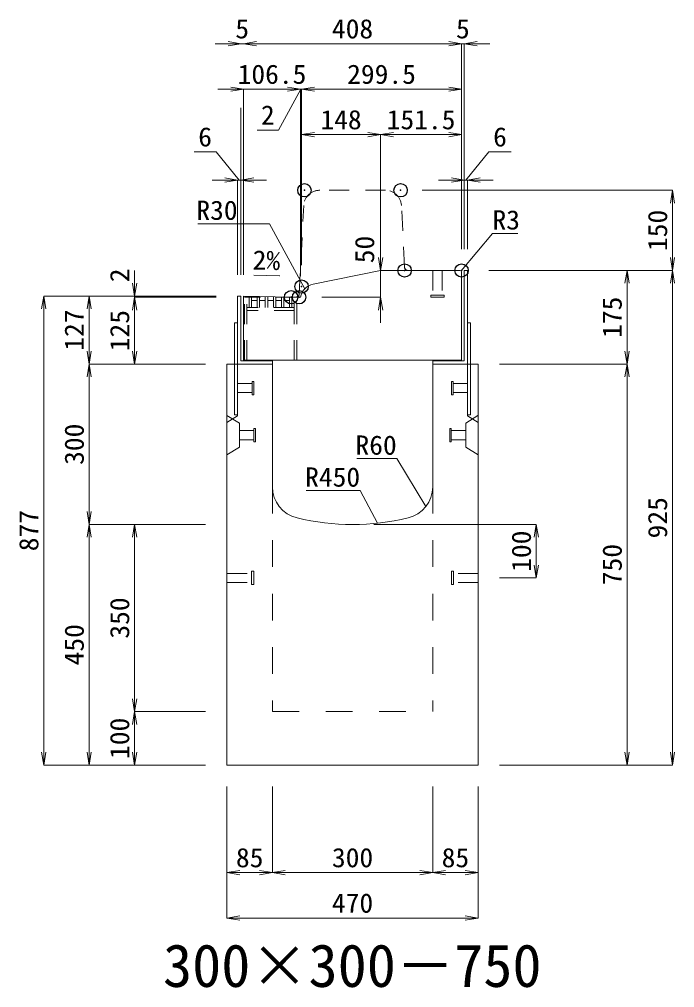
# Model space of a CAD drawing. Units: millimetres at full size. Extents: x -1809 to 57027, y -20349 to 17321.
# Drawn here: x 3276 to 4503, y -5812 to -4001 of the extents above; entities that cross this region are included whole.
import ezdxf
from ezdxf.enums import TextEntityAlignment as Align

# ---------------------------------------------------------------- set-up
doc = ezdxf.new("R2010")
doc.units = ezdxf.units.MM
doc.header["$LTSCALE"] = 50
doc.header["$PDMODE"] = 32
doc.header["$PDSIZE"] = 25
doc.linetypes.add('USER1', pattern=[2, 1, -1])
doc.linetypes.add('USER2', pattern=[1.35, 0.75, -0.6])
for name, color, linetype, lineweight in [('インサート', 3, 'USER2', 9), ('グレーチング', 7, 'USER2', 5), ('受枠', 3, 'Continuous', 5), ('寸法線', 7, 'Continuous', 13), ('引出線', 4, 'Continuous', 13), ('本体', 2, 'Continuous', 13)]:
    doc.layers.add(name, color=color, linetype=linetype, lineweight=lineweight)
doc.layers.add('作業エリア', color=11, linetype='Continuous')
doc.layers.add('文字', color=7, linetype='Continuous')
doc.styles.add('ＭＳ 明朝', font='')
doc.styles.get('ＭＳ 明朝').set_extended_font_data('MS Mincho')

# ---------------------------------------------------------------- blocks, each defined once
blk = doc.blocks.new('open_arrow')
at = {"color": 0, "linetype": 'Continuous', "lineweight": -2}
blk.add_lwpolyline([(7.5, 1.25), (0, 0), (7.5, -1.25)], dxfattribs=at)

msp = doc.modelspace()

# ---------------------------------------------------------------- linework, layer by layer
at = {"layer": 'インサート'}
for p, q in [((4050.5, -4471.05), (4050.5, -4517.05)), ((4050.5, -4471.05), (4067.5, -4471.05)), ((4067.5, -4471.05), (4067.5, -4517.05)), ((4046.5, -4521.05), (4046.5, -4517.05)), ((4046.5, -4517.05), (4071.5, -4517.05)), ((4046.5, -4521.05), (4071.5, -4521.05)), ((4071.5, -4517.05), (4071.5, -4521.05)), ((3685, -4682.55), (3712, -4682.55)), ((3685, -4682.55), (3685, -4699.55)), ((3715, -4678.55), (3712, -4678.55)), ((3712, -4678.55), (3712, -4703.55)), ((3715, -4703.55), (3715, -4678.55)), ((4085, -4678.55), (4088, -4678.55)), ((4085, -4703.55), (4085, -4678.55)), ((4088, -4678.55), (4088, -4703.55)), ((4115, -4682.55), (4088, -4682.55)), ((4115, -4682.55), (4115, -4699.55)), ((3685, -4699.55), (3712, -4699.55)), ((3712, -4703.55), (3715, -4703.55)), ((4088, -4703.55), (4085, -4703.55)), ((4115, -4699.55), (4088, -4699.55)), ((3688.2, -4770.55), (3715.2, -4770.55)), ((3688.2, -4770.55), (3688.2, -4787.55)), ((3718.2, -4766.55), (3715.2, -4766.55)), ((3715.2, -4766.55), (3715.2, -4791.55)), ((3718.2, -4791.55), (3718.2, -4766.55)), ((4081.8, -4766.55), (4084.8, -4766.55)), ((4081.8, -4791.55), (4081.8, -4766.55)), ((4084.8, -4766.55), (4084.8, -4791.55)), ((4111.8, -4770.55), (4084.8, -4770.55)), ((4111.8, -4770.55), (4111.8, -4787.55)), ((3688.2, -4787.55), (3715.2, -4787.55)), ((3715.2, -4791.55), (3718.2, -4791.55)), ((4084.8, -4791.55), (4081.8, -4791.55)), ((4111.8, -4787.55), (4084.8, -4787.55)), ((3711, -5058.55), (3711, -5033.55)), ((3711, -5033.55), (3715, -5033.55)), ((3715, -5058.55), (3715, -5033.55)), ((4085, -5033.55), (4089, -5033.55)), ((4085, -5033.55), (4085, -5058.55)), ((4089, -5033.55), (4089, -5058.55)), ((3665, -5037.55), (3711, -5037.55)), ((3665, -5054.55), (3665, -5037.55)), ((4135, -5037.55), (4089, -5037.55)), ((4135, -5037.55), (4135, -5054.55)), ((3665, -5054.55), (3711, -5054.55)), ((3715, -5058.55), (3711, -5058.55)), ((4089, -5058.55), (4085, -5058.55)), ((4135, -5054.55), (4089, -5054.55))]:
    msp.add_line(p, q, dxfattribs=at)
at = {"layer": 'グレーチング'}
for p, q in [((3697.5, -4639.05), (3697.5, -4521.05)), ((3795.5, -4521.05), (3697.5, -4521.05)), ((3702, -4639.05), (3702, -4521.05)), ((3706.5, -4540.05), (3706.5, -4521.05)), ((3711, -4540.05), (3711, -4521.05)), ((3721.6, -4527.05), (3711, -4527.05)), ((3721.6, -4540.05), (3721.6, -4521.05)), ((3726.1, -4540.05), (3726.1, -4521.05)), ((3736.7, -4527.05), (3726.1, -4527.05)), ((3736.7, -4540.05), (3736.7, -4521.05)), ((3741.2, -4540.05), (3741.2, -4521.05)), ((3751.8, -4527.05), (3741.2, -4527.05)), ((3751.8, -4540.05), (3751.8, -4521.05)), ((3756.3, -4540.05), (3756.3, -4521.05)), ((3766.9, -4527.05), (3756.3, -4527.05)), ((3766.9, -4540.05), (3766.9, -4521.05)), ((3771.4, -4540.05), (3771.4, -4521.05)), ((3782, -4527.05), (3771.4, -4527.05)), ((3782, -4540.05), (3782, -4521.05)), ((3786.5, -4540.05), (3786.5, -4521.05)), ((3791, -4639.05), (3791, -4521.05)), ((3795.5, -4639.05), (3795.5, -4521.05)), ((3791, -4540.05), (3702, -4540.05)), ((3791, -4546.05), (3702, -4546.05))]:
    msp.add_line(p, q, dxfattribs=at)
at = {"layer": '作業エリア'}
for p in [(3810, -4321.05), (3990, -4321.05), (3997.5, -4471.05), (4104, -4471.05), (3804.5, -4501.05), (3785, -4521.05), (3800, -4521.05)]:
    msp.add_point(p, dxfattribs=at)
at = {"layer": '受枠'}
for p, q in [((4109, -4471.05), (4109, -4640.05)), ((4115, -4471.05), (4109, -4471.05)), ((4115, -4471.05), (4115, -4741.05)), ((3685, -4519.05), (3685, -4741.05)), ((3685, -4519.05), (3691, -4519.05)), ((3691, -4519.05), (3691, -4640.05)), ((3679, -4569.05), (3679, -4741.05)), ((3679, -4569.05), (3685, -4569.05)), ((4121, -4569.05), (4115, -4569.05)), ((4121, -4569.05), (4121, -4741.05)), ((3685, -4646.05), (3750, -4646.05)), ((3691, -4640.05), (3750, -4640.05)), ((3750, -4640.05), (3750, -4646.05)), ((4050, -4640.05), (4050, -4646.05)), ((4109, -4640.05), (4050, -4640.05)), ((4115, -4646.05), (4050, -4646.05)), ((3679, -4741.05), (3685, -4741.05)), ((4121, -4741.05), (4115, -4741.05))]:
    msp.add_line(p, q, dxfattribs=at)
at = {"layer": '寸法線'}
for p, q in [((3744, -4046.93), (3643, -4046.93)), ((4104, -4046.93), (3696, -4046.93)), ((4056, -4046.93), (4157, -4046.93)), ((4104, -4431.03), (4104, -4046.93)), ((4104, -4431.03), (4104, -4046.93)), ((4109, -4431.03), (4109, -4046.93)), ((3802.57, -4131.93), (3648, -4131.93)), ((3696, -4479.25), (3696, -4131.93)), ((3852.5, -4131.93), (3754.57, -4131.93)), ((3803.53, -4131.93), (3761.69, -4208.3)), ((3802.57, -4481.03), (3802.57, -4131.93)), ((4104, -4131.93), (3804.5, -4131.93)), ((3804.5, -4461.03), (3804.5, -4131.93)), ((4104, -4431.03), (4104, -4131.93)), ((3691, -4479.03), (3691, -4166.91)), ((3696, -4479.25), (3696, -4176.93)), ((3696, -4479.25), (3696, -4176.93)), ((3802.57, -4481.03), (3802.57, -4178.69)), ((3804.5, -4461.03), (3804.5, -4176.93)), ((3761.69, -4208.3), (3721.28, -4208.3)), ((3804.5, -4216.93), (3952.5, -4216.93)), ((3804.5, -4461.03), (3804.5, -4216.93)), ((3952.5, -4431.03), (3952.5, -4216.93)), ((3952.5, -4216.93), (4104, -4216.93)), ((3952.5, -4431.03), (3952.5, -4216.93)), ((4104, -4431.03), (4104, -4216.93)), ((3644.67, -4249.13), (3603.44, -4249.13)), ((3688, -4301.93), (3644.67, -4249.13)), ((4112, -4301.93), (4155.33, -4249.13)), ((4155.33, -4249.13), (4196.56, -4249.13)), ((3739, -4301.93), (3637, -4301.93)), ((3685, -4479.03), (3685, -4301.93)), ((3691, -4479.03), (3691, -4301.93)), ((4061, -4301.93), (4163, -4301.93)), ((4109, -4431.03), (4109, -4301.93)), ((4115, -4431.03), (4115, -4301.93)), ((4030.02, -4321.05), (4498.78, -4321.05)), ((4498.78, -4321.05), (4498.78, -4471.05)), ((3952.5, -4423.05), (3952.5, -4569.05)), ((3492.06, -4471.05), (3492.06, -4569.05)), ((4155.02, -4471.05), (4413.78, -4471.05)), ((4155.02, -4471.05), (4498.78, -4471.05)), ((4155.02, -4471.05), (4498.78, -4471.05)), ((4413.78, -4471.05), (4413.78, -4646.05)), ((4498.78, -4471.05), (4498.78, -5396.05)), ((3322.06, -5396.05), (3322.06, -4519.05)), ((3644.98, -4519.05), (3322.06, -4519.05)), ((3407.06, -4519.05), (3407.06, -4646.05)), ((3644.98, -4519.05), (3407.06, -4519.05)), ((3644.98, -4519.05), (3492.06, -4519.05)), ((3644.98, -4521.05), (3492.06, -4521.05)), ((3492.06, -4521.05), (3492.06, -4646.05)), ((3644.98, -4521.05), (3492.06, -4521.05)), ((3842.59, -4521.05), (3952.5, -4521.05)), ((3624.98, -4646.05), (3407.06, -4646.05)), ((3407.06, -4646.05), (3407.06, -4946.05)), ((3624.98, -4646.05), (3407.06, -4646.05)), ((3624.98, -4646.05), (3492.06, -4646.05)), ((4175.02, -4646.05), (4413.78, -4646.05)), ((4175.02, -4646.05), (4413.78, -4646.05)), ((4413.78, -4646.05), (4413.78, -5396.05)), ((3624.98, -4946.05), (3407.06, -4946.05)), ((3407.06, -5396.05), (3407.06, -4946.05)), ((3624.98, -4946.05), (3407.06, -4946.05)), ((3492.06, -4946.05), (3492.06, -5296.05)), ((3624.98, -4946.05), (3492.06, -4946.05)), ((3940.02, -4946.05), (4243.78, -4946.05)), ((4243.78, -4946.05), (4243.78, -5046.05)), ((4175.02, -5046.05), (4243.78, -5046.05)), ((3624.98, -5296.05), (3492.06, -5296.05)), ((3492.06, -5296.05), (3492.06, -5396.05)), ((3624.98, -5296.05), (3492.06, -5296.05)), ((3624.98, -5396.05), (3322.06, -5396.05)), ((3624.98, -5396.05), (3407.06, -5396.05)), ((3624.98, -5396.05), (3492.06, -5396.05)), ((4175.02, -5396.05), (4413.78, -5396.05)), ((4175.02, -5396.05), (4498.78, -5396.05)), ((3665, -5436.07), (3665, -5597.21)), ((3665, -5436.07), (3665, -5682.21)), ((3750, -5436.07), (3750, -5597.21)), ((3750, -5436.07), (3750, -5597.21)), ((4050, -5436.07), (4050, -5597.21)), ((4050, -5436.07), (4050, -5597.21)), ((4135, -5436.07), (4135, -5597.21)), ((4135, -5436.07), (4135, -5682.21)), ((3665, -5597.21), (3750, -5597.21)), ((3750, -5597.21), (4050, -5597.21)), ((4050, -5597.21), (4135, -5597.21)), ((3665, -5682.21), (4135, -5682.21))]:
    msp.add_line(p, q, dxfattribs=at)
at = {"layer": '引出線'}
for points in [[(3810.6, -4505.19), (3744.87, -4383.51), (3684.87, -4383.51), (3610.2, -4383.51)], [(4103.12, -4471.93), (4161.85, -4401.57), (4209.57, -4401.57)], [(3764, -4481.04), (3715.26, -4480.06), (3764, -4481.04)], [(4037.07, -4912.74), (3982.66, -4822.84), (3907.98, -4822.84)], [(3946.44, -4943.65), (3914.22, -4882.51), (3813.21, -4882.51)]]:
    msp.add_lwpolyline(points, dxfattribs=at)
at = {"layer": '本体', "linetype": 'USER2', "lineweight": 9}
for p, q in [((3961.46, -4321.05), (3838.54, -4321.05)), ((3800.33, -4514.4), (3808.57, -4349.56)), ((3997.17, -4464.4), (3991.43, -4349.56)), ((3685, -4743.05), (3685, -4646.05)), ((4115, -4743.05), (4115, -4646.05)), ((3665, -4755.55), (3685, -4743.05)), ((4135, -4755.55), (4115, -4743.05))]:
    msp.add_line(p, q, dxfattribs=at)
at = {"layer": '本体'}
for p, q in [((3952.5, -4471.05), (3826.19, -4496.66)), ((4101, -4471.05), (3952.5, -4471.05)), ((4104, -4474.05), (4104, -4639.05)), ((3696, -4639.05), (3696, -4519.27)), ((3696, -4519.27), (3785, -4521.05)), ((3785, -4521.05), (3802.57, -4521.05)), ((3665, -4646.05), (3665, -5396.05)), ((3665, -4646.05), (3750, -4646.05)), ((4104, -4639.05), (3696, -4639.05)), ((3750, -4646.05), (3750, -4875.53)), ((4050, -4646.05), (4050, -4875.53)), ((4050, -4646.05), (4135, -4646.05)), ((4135, -4646.05), (4135, -5396.05)), ((3665, -5396.05), (4135, -5396.05))]:
    msp.add_line(p, q, dxfattribs=at)
at = {"layer": '本体', "lineweight": 9}
for p, q in [((3665, -4742.05), (3688.2, -4756.55)), ((4134.58, -4742.31), (4111.8, -4756.55)), ((3688.2, -4756.55), (3688.2, -4801.55)), ((4111.8, -4756.55), (4111.8, -4801.55)), ((3688.2, -4801.55), (3665, -4816.05)), ((4111.8, -4801.55), (4135, -4816.05))]:
    msp.add_line(p, q, dxfattribs=at)
at = {"layer": '本体', "linetype": 'USER1', "lineweight": 15}
for p, q in [((3750, -4875.53), (3750, -5296.05)), ((4050, -4875.53), (4050, -5296.05)), ((3750, -5296.05), (4050, -5296.05))]:
    msp.add_line(p, q, dxfattribs=at)
at = {"layer": '本体', "linetype": 'USER2', "lineweight": 9}
for centre, radius, start, end in [((3838.54, -4351.05), 30, 90, 177.13759), ((3961.46, -4351.05), 30, 2.86241, 90), ((4004.16, -4464.05), 7, 182.86241, 270), ((3793.34, -4514.05), 7, 270, 357.13759)]:
    msp.add_arc(centre, radius, start, end, dxfattribs=at)
at = {"layer": '本体'}
for centre, radius, start, end in [((4101, -4474.05), 3, 0, 90), ((3832.15, -4526.06), 30, 101.45875, 170.39512), ((3810, -4875.53), 60, 180, 256.65764), ((3990, -4875.53), 60, 283.34236, 0), ((3900, -4496.05), 450, 256.65764, 283.34236)]:
    msp.add_arc(centre, radius, start, end, dxfattribs=at)

# ---------------------------------------------------------------- block references
at = {"layer": '寸法線', "xscale": 3.2, "yscale": 3.2}
for p, rotation in [((3691, -4046.93), 180), ((4104, -4046.93), 180), ((4104, -4046.93), 180), ((3696, -4131.93), 180), ((3802.57, -4131.93), 180), ((3802.57, -4131.93), 180), ((4104, -4131.93), 180), ((3952.5, -4216.93), 180), ((4104, -4216.93), 180), ((3685, -4301.93), 180), ((4109, -4301.93), 180), ((4498.78, -4321.05), 270), ((3952.5, -4471.05), 90), ((4498.78, -4471.05), 90), ((4413.78, -4471.05), 270), ((4498.78, -4471.05), 270), ((3492.06, -4519.05), 90), ((3322.06, -4519.05), 270), ((3407.06, -4519.05), 270), ((3492.06, -4521.05), 270), ((3492.06, -4521.05), 270), ((3952.5, -4521.05), 270), ((3407.06, -4646.05), 90), ((3492.06, -4646.05), 90), ((4413.78, -4646.05), 90), ((3407.06, -4646.05), 270), ((4413.78, -4646.05), 270), ((3407.06, -4946.05), 90), ((3407.06, -4946.05), 270), ((3492.06, -4946.05), 270), ((4243.78, -4946.05), 270), ((4243.78, -5046.05), 90), ((3492.06, -5296.05), 90), ((3492.06, -5296.05), 270), ((3322.06, -5396.05), 90), ((3407.06, -5396.05), 90), ((3492.06, -5396.05), 90), ((4413.78, -5396.05), 90), ((4498.78, -5396.05), 90), ((3750, -5597.21), 180), ((4050, -5597.21), 180), ((4135, -5597.21), 180), ((4135, -5682.21), 180)]:
    msp.add_blockref('open_arrow', p, dxfattribs=dict(at, rotation=rotation))
for p in [(3696, -4046.93), (3696, -4046.93), (4109, -4046.93), (3804.5, -4131.93), (3804.5, -4131.93), (3804.5, -4216.93), (3952.5, -4216.93), (3691, -4301.93), (4115, -4301.93), (3665, -5597.21), (3750, -5597.21), (4050, -5597.21), (3665, -5682.21)]:
    msp.add_blockref('open_arrow', p, dxfattribs=at)
at = {"layer": '引出線'}
for p, xscale, yscale, rotation in [((4103.12, -4471.93), 0.0533, 0.0533, 50.2), ((3764, -4481.04), 0.0533, 0.0533, 178.9), ((3810.6, -4505.19), 0.0533, 0.0533, 118.4), ((4037.07, -4912.74), 0.0444, 0.0444, 121.2), ((3946.44, -4943.65), 0.0444, 0.0444, 117.8)]:
    msp.add_blockref('open_arrow', p, dxfattribs=dict(at, xscale=xscale, yscale=yscale, rotation=rotation))

# ---------------------------------------------------------------- texts
at = {"layer": '寸法線', "style": 'ＭＳ 明朝', "width": 1.05}
for s, p in [('5', (3693.5, -4018.91)), ('408', (3900, -4018.91)), ('5', (4106.5, -4018.91)), ('106.5', (3749.28, -4103.91)), ('299.5', (3954.25, -4103.91)), ('2', (3741.48, -4180.28)), ('148', (3878.5, -4188.91)), ('151.5', (4028.25, -4188.91)), ('6', (3624.05, -4221.11)), ('6', (4175.95, -4221.11)), ('85', (3707.5, -5569.19)), ('300', (3900, -5569.19)), ('85', (4092.5, -5569.19)), ('470', (3900, -5654.19))]:
    msp.add_text(s, height=36.03, dxfattribs=at).set_placement(p, align=Align.MIDDLE_CENTER)
for s, p in [('150', (4470.76, -4396.05)), ('50', (3922.5, -4431.79)), ('2', (3464.06, -4480.2)), ('175', (4385.76, -4558.55)), ('127', (3379.04, -4582.55)), ('125', (3464.04, -4583.55)), ('300', (3379.04, -4796.05)), ('925', (4470.76, -4933.55)), ('877', (3294.04, -4957.55)), ('100', (4215.76, -4996.05)), ('750', (4385.76, -5021.05)), ('350', (3464.04, -5121.05)), ('450', (3379.04, -5171.05)), ('100', (3464.04, -5346.05))]:
    msp.add_text(s, height=36.03, rotation=90, dxfattribs=at).set_placement(p, align=Align.MIDDLE_CENTER)
at = {"layer": '引出線', "style": 'ＭＳ 明朝', "width": 1.05}
for s, p in [('R30', (3684.87, -4340.31)), ('R60', (3982.66, -4779.64)), ('R450', (3914.22, -4839.31))]:
    msp.add_text(s, height=36.03, dxfattribs=at).set_placement(p, align=Align.TOP_RIGHT)
msp.add_text('R3', height=36.03, dxfattribs=at).set_placement((4161.85, -4358.37), align=Align.TOP_LEFT)
msp.add_text('2%', height=36.03, rotation=358.854, dxfattribs=at).set_placement((3764.94, -4434.14), align=Align.TOP_RIGHT)
at = {"layer": '文字', "style": 'ＭＳ 明朝'}
msp.add_text('300×300－750', height=80.06, dxfattribs=at).set_placement((3899.52, -5771.03), align=Align.MIDDLE_CENTER)

doc.saveas('drawing.dxf')
